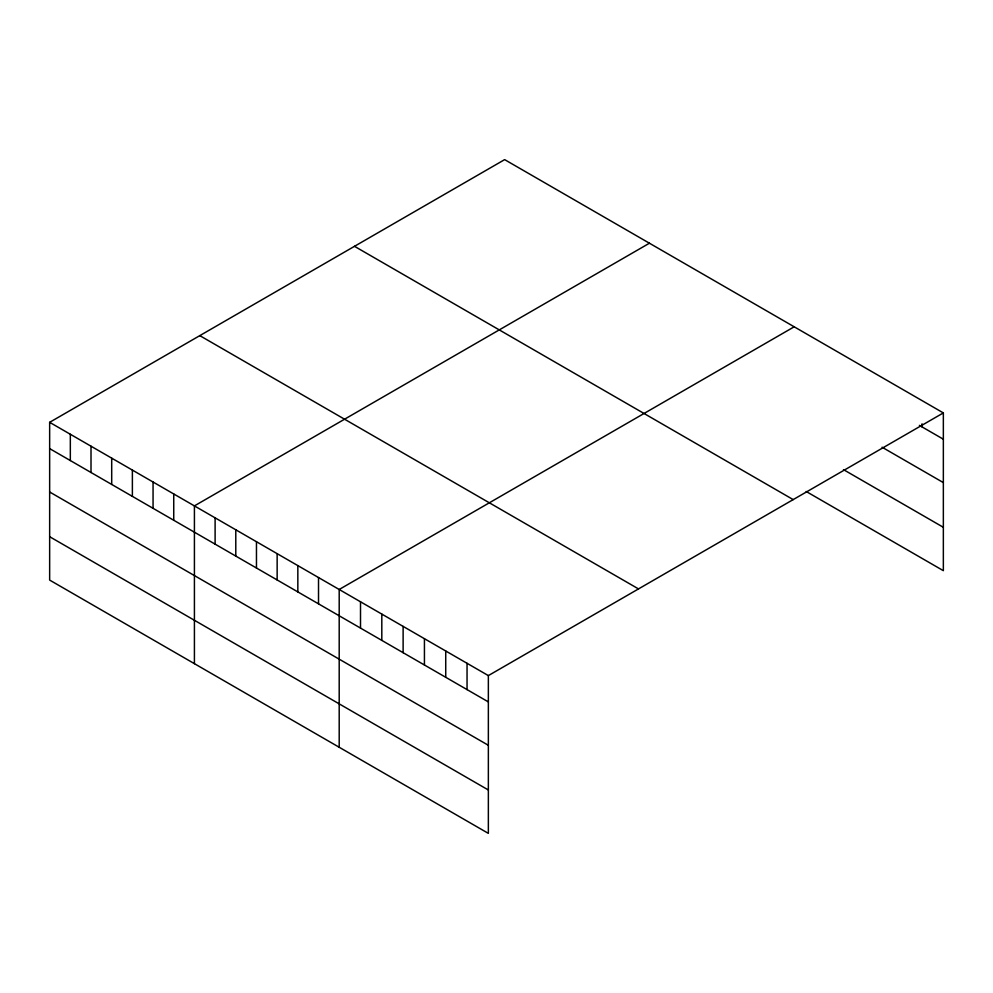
<?xml version="1.0" encoding="UTF-8"?>
<svg xmlns="http://www.w3.org/2000/svg" width="993" height="993" viewBox="0 0 993 993"><rect width="100%" height="100%" fill="white"/><g stroke="black" fill="none" stroke-linecap="round" stroke-linejoin="round"><path stroke-width="1.49" d="M943.35 412.914L488.357 675.6L488.357 833.375L49.65 580.086L49.65 422.323L504.643 159.625L943.35 412.914L943.35 570.677L806.179 491.485M649.422 243.211L194.417 505.896L194.417 663.672M794.189 326.796L339.196 589.482L339.196 747.257M919.381 425.364L943.35 439.204M882.082 447.222L943.35 482.598M843.467 469.627L943.35 527.295M354.501 246.314L793.196 499.603M199.804 335.634L638.499 588.911M49.65 422.323L488.357 675.6M49.65 448.613L488.357 701.902M49.65 491.994L488.357 745.284M49.65 536.704L488.357 789.981M922.038 423.812L922.038 426.903M467.045 663.299L467.045 689.601M445.733 650.998L445.733 677.288M424.433 638.698L424.433 664.987M403.121 626.397L403.121 652.686M381.809 614.096L381.809 640.386M360.509 601.783L360.509 628.085M318.517 577.541L318.517 603.843M297.838 565.6L297.838 591.902M277.146 553.66L277.146 579.962M256.467 541.719L256.467 568.021M235.788 529.778L235.788 556.08M215.109 517.837L215.109 544.139M173.738 493.955L173.738 520.258M153.059 482.015L153.059 508.317M132.379 470.086L132.379 496.376M111.7 458.145L111.7 484.435M91.008 446.205L91.008 472.494M70.329 434.264L70.329 460.553"/></g></svg>
